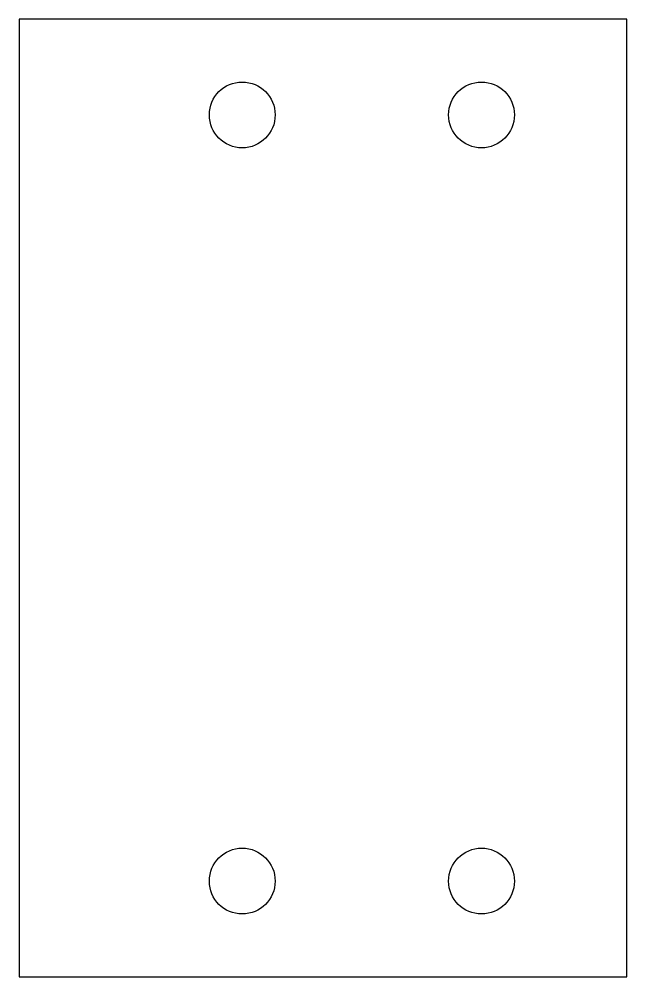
# Model space of a CAD drawing. Header units: millimetres. Extents: x -25.4 to 25.4, y -40 to 40.
import ezdxf

# ---------------------------------------------------------------- set-up
doc = ezdxf.new("R2010")
doc.units = ezdxf.units.MM

msp = doc.modelspace()

# ---------------------------------------------------------------- linework, layer by layer
msp.add_lwpolyline([(-25.4, -40), (25.4, -40), (25.4, 40), (-25.4, 40)], close=True)
for centre in [(-6.75, 32), (13.25, 32), (-6.75, -32), (13.25, -32)]:
    msp.add_circle(centre, 2.75)

doc.saveas('drawing.dxf')
